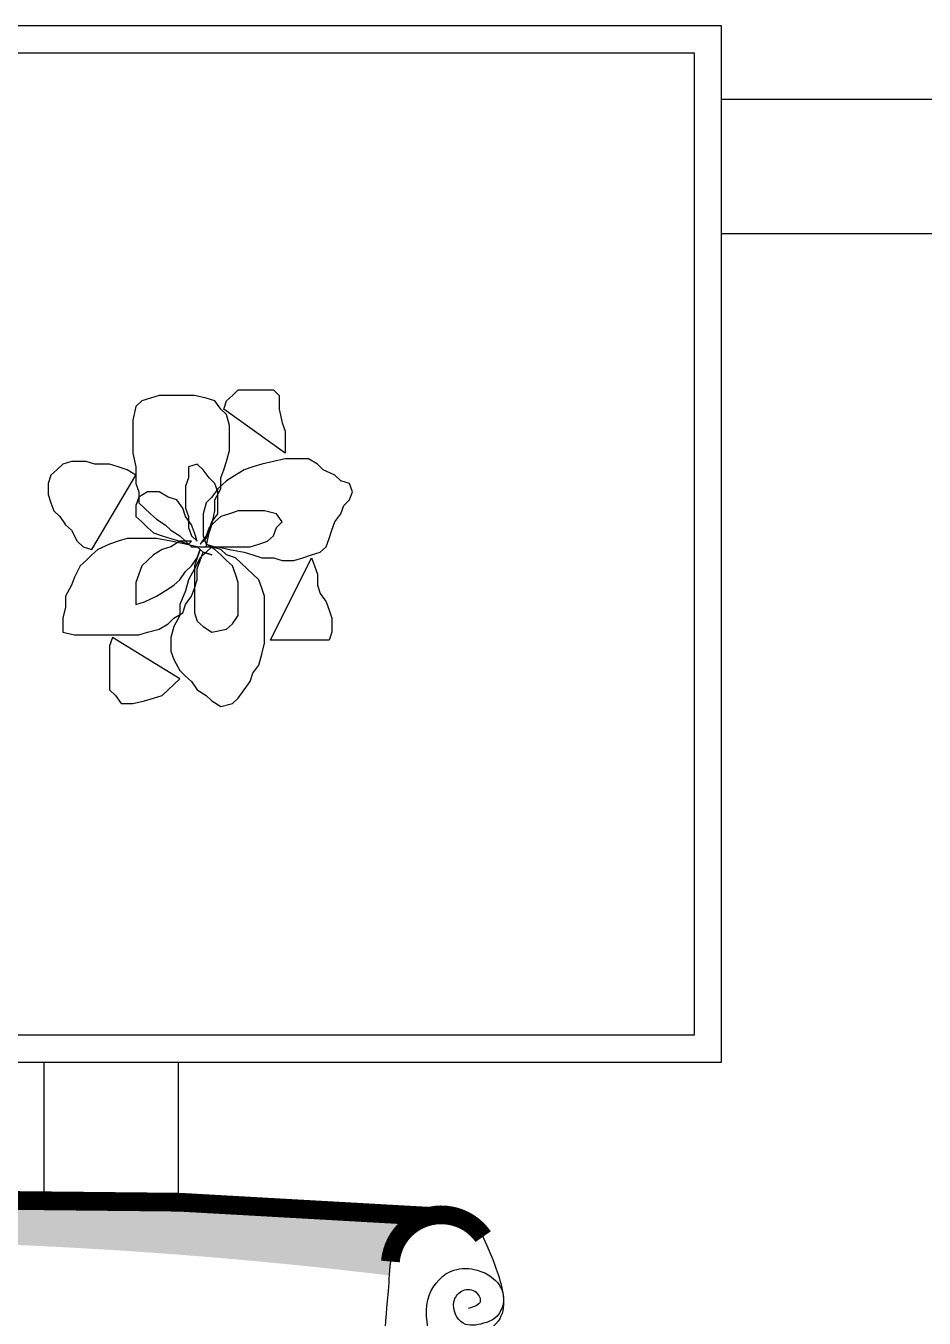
# Model space of a CAD drawing. Extents: x 3694 to 117786, y 20013 to 108631.
# Drawn here: x 25947 to 26616, y 33650 to 34613 of the extents above; entities that cross this region are included whole.
import ezdxf

# ---------------------------------------------------------------- set-up
doc = ezdxf.new("R2010")
doc.units = 0
doc.header["$LTSCALE"] = 1000
doc.header["$MEASUREMENT"] = 0
doc.layers.add('家具', color=253, linetype='Continuous')

msp = doc.modelspace()

# ---------------------------------------------------------------- hatches: boundary and pattern name
at = {"layer": '家具'}
h = msp.add_hatch(dxfattribs=at)
h.set_pattern_fill('DOTS', color=8, scale=335.2800000195158, angle=-90.00000000000001, style=0)
h.set_pattern_definition([(270, (-1566.307488683793, 12540.70837604068), (-20.95500000121973, -10.47750000060987), [0, -20.95500000121974])])
edge = h.paths.add_edge_path()
edge.add_spline(control_points=[(25662.77710200254, 31423.87543258197), (25660.95309575643, 31432.93140462685), (25659.1696895906, 31441.9619110537), (25653.73439757588, 31470.36878890158), (25650.30052082547, 31489.65964838037), (25644.35765381974, 31528.06185315343), (25641.90218663369, 31547.10163172067), (25637.30555918848, 31591.67331163262), (25635.43002543973, 31617.2780218674), (25630.67131235437, 31694.98190741767), (25628.64621158653, 31748.0867877234), (25621.73416759732, 31828.78909521286), (25618.79189288516, 31855.84142792386), (25612.71581268902, 31896.46057434173), (25610.41294806401, 31910.00693003877), (25605.13051096769, 31937.07796538236), (25602.12681479778, 31950.665308083), (25594.76748076604, 31980.14068666504), (25590.33250071712, 31995.86559086312), (25582.62531384851, 32021.99566355365), (25579.4155743021, 32032.5463219654), (25576.23984650815, 32042.98479615238)], knot_values=[0.007594318894714291, 0.007594318894714291, 0.007594318894714291, 0.007594318894714291, 1.009331685129112, 1.009331685129112, 3.166903830014817, 3.166903830014817, 5.324475974900523, 5.324475974900523, 8.146713981276132, 8.146713981276132, 13.78698518195698, 13.78698518195698, 16.6071207822974, 16.6071207822974, 18.01718858246761, 18.01718858246761, 19.42725638263783, 19.42725638263783, 21.11840045899928, 21.11840045899928, 22.2881602581128, 22.2881602581128, 22.2881602581128, 22.2881602581128], degree=3, periodic=0)
edge.add_ellipse((27492.81099966732, 32604.78904171674), major_axis=(-1412.244489360028, 1412.244489360028), ratio=0.9999999999999564, start_angle=48.55714826964862, end_angle=61.33743676422739, ccw=False)
edge.add_ellipse((27492.81099966732, 32356.95829243175), major_axis=(-1412.244489359893, 1412.244489359893), ratio=0.9999999999999907, start_angle=28.66256323573691, end_angle=41.44285173035399, ccw=False)
edge.add_spline(control_points=[(25576.23984650828, 32918.76253799649), (25579.41557430217, 32929.20101218334), (25582.62531384864, 32939.75167059523), (25590.332500717, 32965.88174328512), (25594.76748076572, 32981.60664748256), (25602.12681479708, 33011.08202606293), (25605.13051096685, 33024.66936876254), (25610.41294806279, 33051.74040410345), (25612.71581268768, 33065.28675979921), (25618.79189288362, 33105.90590621348), (25621.73416759592, 33132.95823892205), (25626.82337588547, 33192.37783359792), (25628.66495912948, 33224.64215198028), (25630.38644949607, 33256.51539133819)], knot_values=[0.007594318904541566, 0.007594318904541566, 0.007594318904541566, 0.007594318904541566, 1.177354118008585, 1.177354118008585, 2.868498194319651, 2.868498194319651, 4.278565994361959, 4.278565994361959, 5.688633794404266, 5.688633794404266, 8.508769394488882, 8.508769394488882, 11.91787256770212, 11.91787256770212, 11.91787256770212, 11.91787256770212], degree=3, periodic=0)
edge.add_ellipse((25636.15242307335, 33278.94386661325), major_axis=(16.37502602223176, 16.37502602223175), ratio=0.9999999999995223, start_angle=210.5824584676593, end_angle=224.1964765581357)
edge.add_ellipse((25771.72253162962, 33642.90101517077), major_axis=(-290.1065513936695, 290.1065513936695), ratio=0.999999999999563, start_angle=115.6565121527811, end_angle=125.4570821537611)
edge.add_ellipse((24991.42536303834, 33119.4968580749), major_axis=(-510.6161812649053, 510.6161812649052), ratio=1, start_angle=213.7215508221384, end_angle=234.46981628872499, ccw=False)
edge.add_ellipse((21224.42857804595, 32647.69235753941), major_axis=(-3173.04596129172, 3173.045961291719), ratio=0.9999999999999961, start_angle=218.3579750967324, end_angle=229.2246796181083, ccw=False)
edge.add_ellipse((24683.47247653602, 31745.34465496432), major_axis=(-756.0877006785544, 756.0877006785544), ratio=0.9999999999999949, start_angle=220.5222124239145, end_angle=246.0069725688872, ccw=False)
edge.add_ellipse((25763.12919537108, 31635.84729615225), major_axis=(-20.77520892349262, 20.77520892349262), ratio=0.9999999999999702, start_angle=-17.31395154979024, end_angle=60.65030948159075)
edge.add_ellipse((26021.40921454661, 31879.24944653077), major_axis=(269.5263520561114, 269.5263520561114), ratio=0.9999999999999815, start_angle=176.2513210352904, end_angle=213.9303447370954)
edge.add_ellipse((26296.8735328137, 31659.29129020181), major_axis=(-269.544715762153, 269.5447157621531), ratio=0.9999999999669464, start_angle=68.84746514038365, end_angle=70.56356873852032)
edge.add_ellipse((26012.17298915391, 29992.03899160645), major_axis=(1063.437138939061, 1063.437138939061), ratio=0.9999999999999541, start_angle=47.25507740856651, end_angle=54.69471484846132)
edge.add_ellipse((25808.48575769582, 31263.72007617108), major_axis=(153.1024992138139, 153.1024992138139), ratio=0.9999999999997353, start_angle=58.23515820016421, end_angle=87.29579081924122)
edge = h.paths.add_edge_path()
edge.add_ellipse((25722.49423699615, 31307.4438019019), major_axis=(-59.62128638761885, 59.62128638761884), ratio=0.9999999999998886, start_angle=82.28213695507259, end_angle=111.86652617885159, ccw=False)
edge.add_ellipse((25771.28601076551, 31335.4373649665), major_axis=(99.19644208313629, 99.1964420831363), ratio=0.999999999999776, start_angle=154.3192162768593, end_angle=169.3067677877808, ccw=False)
edge.add_ellipse((25896.08403220755, 32846.24887423954), major_axis=(1116.038544759269, 1116.038544759269), ratio=0.9999999999999997, start_angle=215.621951062749, end_angle=236.6758831388183)
edge.add_spline(control_points=[(26215.4960685265, 31300.59043272308), (26215.69353372991, 31298.40388306884), (26216.54785874645, 31288.81708774271), (26217.13560398877, 31278.80464755643), (26217.99073625466, 31269.40602601433)], knot_values=[0, 0, 0, 0, 0.2418033642713523, 1.052830296575082, 1.052830296575082, 1.052830296575082, 1.052830296575082], degree=3, periodic=0)
edge.add_ellipse((26255.9029751297, 31272.70632231798), major_axis=(-26.90938323526978, 26.90938323526978), ratio=0.9999999999999699, start_angle=49.72715643992731, end_angle=121.2232294175192)
edge.add_ellipse((25925.72039129568, 35279.24881905553), major_axis=(2868.190797183584, 2868.190797183584), ratio=0.9999999999999956, start_angle=221.6595468781955, end_angle=229.5406882996505, ccw=False)
edge = h.paths.add_edge_path()
edge.add_ellipse((25722.49423699647, 33654.30353224685), major_axis=(59.62128638763782, 59.62128638763782), ratio=0.9999999999995816, start_angle=68.13347382114262, end_angle=97.71786304491962, ccw=False)
edge.add_ellipse((25925.72039129498, 29682.49851509321), major_axis=(-2868.190797183758, 2868.190797183758), ratio=0.9999999999999937, start_angle=310.4558959133856, end_angle=318.3404531217899, ccw=False)
edge.add_ellipse((26256.07924380545, 33689.00603430303), major_axis=(-26.9093832352677, 26.9093832352677), ratio=0.9999999999999151, start_angle=-31.32364573440433, end_angle=40.01653027989253)
edge.add_spline(control_points=[(26218.16748684612, 33692.31186195488), (26217.83061465443, 33688.6153305003), (26217.55602520404, 33685.17956247609), (26217.30959951366, 33681.91736589248)], knot_values=[0, 0, 0, 0, 0.3189857557440551, 0.3189857557440551, 0.3189857557440551, 0.3189857557440551], degree=3, periodic=0)
edge.add_ellipse((25787.82157826142, 30136.05077187163), major_axis=(-2525.631590611933, 2525.631590611933), ratio=0.9999999999999984, start_angle=-51.90622692966924, end_angle=-42.87540757850996)
edge = h.paths.add_edge_path()
edge.add_ellipse((25936.38135285256, 33218.45148157765), major_axis=(221.1621733483994, 221.1621733483994), ratio=0.999999999999994, start_angle=249.06802315666602, end_angle=320.1439999964919, ccw=False)
edge.add_ellipse((25845.65841339556, 32959.00940892464), major_axis=(-155.4479335070489, 155.4479335070488), ratio=0.9999999999999876, start_angle=155.1189317615295, end_angle=218.1718407517732, ccw=False)
edge.add_ellipse((26469.10989734562, 32583.9091916728), major_axis=(405.3237387993473, 405.3237387993473), ratio=0.9999999999999996, start_angle=117.8864253213266, end_angle=164.4737673660383)
edge.add_ellipse((25759.09725903283, 32002.76656002683), major_axis=(258.8230775298158, 258.8230775298158), ratio=0.9999999999999999, start_angle=319.4937413140133, end_angle=369.8017349942223, ccw=False)
edge.add_ellipse((26033.54311719796, 31769.30228825907), major_axis=(196.0891473908116, 196.0891473908116), ratio=0.9999999999999893, start_angle=323.30762702541097, end_angle=385.9615153224121, ccw=False)
edge.add_ellipse((25947.61222907048, 31313.07109875852), major_axis=(433.6778078787692, 433.6778078787692), ratio=0.9999999999999839, start_angle=340.12182199987717, end_angle=369.01887695371187, ccw=False)
edge.add_ellipse((10815.44197944416, 32429.6890693195), major_axis=(-11109.22604673065, 11109.22604673065), ratio=0.9999999999992488, start_angle=221.2856090225397, end_angle=221.875832731894, ccw=False)
edge.add_spline(control_points=[(26493.25763545351, 31411.89588194728), (26486.23031181309, 31411.45421743697), (26479.08486803066, 31411.35402466872), (26471.57873930738, 31411.6344905672)], knot_values=[2.293510373809953, 2.293510373809953, 2.293510373809953, 2.293510373809953, 2.979732802934619, 2.979732802934619, 2.979732802934619, 2.979732802934619], degree=3, periodic=0)
edge.add_spline(control_points=[(26471.57873930738, 31411.6344905672), (26467.35956660268, 31411.7921396172), (26456.00458967937, 31412.52042746707), (26440.02932372244, 31414.57876202552), (26443.68979619161, 31428.32548131754), (26439.95056930614, 31432.10125396525), (26437.17395181846, 31433.6785273713)], knot_values=[2.979732802934619, 2.979732802934619, 2.979732802934619, 2.979732802934619, 3.36545639614831, 3.990521829336836, 4.278466320926378, 4.605763273049225, 4.605763273049225, 4.605763273049225, 4.605763273049225], degree=3, periodic=0)
edge.add_spline(control_points=[(26437.17395181846, 31433.6785273713), (26434.38757162866, 31435.26134653577), (26430.80822585833, 31436.40975986706), (26427.22888008782, 31437.55817319835)], knot_values=[4.605763273049225, 4.605763273049225, 4.605763273049225, 4.605763273049225, 4.934211014792284, 4.934211014792284, 4.934211014792284, 4.934211014792284], degree=3, periodic=0)
edge.add_ellipse((26012.17298915391, 29992.03899160645), major_axis=(-1063.437138939147, 1063.437138939147), ratio=0.9999999999998831, start_angle=-61.02050574382189, end_angle=-52.79563289691819)
edge.add_ellipse((26083.49368346619, 31751.84784563244), major_axis=(-212.5834902189323, 212.5834902189323), ratio=0.999999999999868, start_angle=161.1869257535517, end_angle=194.3664498800111)
edge.add_ellipse((26083.39692723795, 31433.22800465539), major_axis=(217.1797520411036, 217.1797520411035), ratio=0.9999999999999098, start_angle=347.5897344300163, end_angle=388.9747829871068)
edge.add_ellipse((25731.36160712208, 31559.84214079821), major_axis=(331.0872910150438, 331.0872910150438), ratio=0.9999999999999292, start_angle=336.1037334905056, end_angle=362.1536149690042)
edge.add_ellipse((26298.48089016024, 31544.48711914417), major_axis=(-308.6143108805771, 308.6143108805771), ratio=0.9999999999997535, start_angle=-10.26044805010791, end_angle=-2.053383844999379)
edge.add_spline(control_points=[(26001.12259533155, 31863.961109098), (25992.17059111303, 31856.91185950657), (25969.72814815169, 31839.23957316519), (25979.50458624097, 31902.4829277377), (25956.49122468027, 31937.53736255734), (25929.26529447613, 31997.13768780019), (25961.86208705784, 32062.76843889517), (25942.61986791558, 32144.5339933789), (25926.68386840405, 32231.36463969449), (25867.00117577871, 32267.50135788609), (25858.37797240726, 32323.04504543414), (25825.52026909957, 32311.22489845451), (25824.03424492614, 32328.39048230827), (25823.35369952539, 32337.326556507)], knot_values=[28.72622828787619, 28.72622828787619, 28.72622828787619, 28.72622828787619, 29.65137003608691, 31.04553471454428, 32.97090723718488, 34.80045963000916, 37.53798117998499, 40.13244696109814, 43.73799823656201, 46.29924793153518, 47.53881564063179, 48.20545028199999, 48.98405692497199, 48.98405692497199, 48.98405692497199, 48.98405692550385], degree=3, periodic=0)
edge.add_ellipse((32110.24233348584, 32499.066313694), major_axis=(-4446.972478264749, 4446.972478264749), ratio=0.9999999999999899, start_angle=42.84626635100523, end_angle=46.47369586912998, ccw=False)
edge.add_spline(control_points=[(25825.71614133198, 32735.41136868619), (25827.11826488086, 32749.29723746959), (25830.29511750893, 32773.80496731719), (25873.8630771077, 32804.81892018655), (25894.59134206756, 32873.39839942661), (25930.04099327652, 32937.04308855672), (25918.77942107728, 33008.53015244381), (25955.53834289042, 33031.18359290768), (25987.89780969024, 33118.03757785909), (25988.46860976587, 33096.79888425188)], knot_values=[0, 0, 0, 1.163513729807164e-12, 1.426783815582302, 2.507845637052222, 5.446644405802077, 8.794161911986935, 10.36550993041577, 12.19506232323765, 14.47634677036475, 14.47634677036475, 14.47634677036475, 14.47634677036475], degree=3, periodic=0)
edge.add_ellipse((25595.36901081954, 33351.18106494017), major_axis=(-331.0872910150406, 331.0872910150406), ratio=0.9999999999999758, start_angle=192.0923307984052, end_angle=216.8100269555155)
edge.add_ellipse((25910.20423432671, 33553.2671558009), major_axis=(217.1797520411186, 217.1797520411186), ratio=0.9999999999999264, start_angle=253.9389774589205, end_angle=295.3240260160024)
edge.add_ellipse((25981.50504781702, 33242.72761496666), major_axis=(-212.5834902201317, 212.5834902201318), ratio=0.9999999999943419, start_angle=268.5473105660206, end_angle=274.8552973096998)
edge.add_ellipse((26015.71002364284, 34854.62229950488), major_axis=(-983.7752406231101, 983.7752406231101), ratio=0.999999999999777, start_angle=141.5881560884054, end_angle=151.9119727552706)
edge.add_spline(control_points=[(26420.43292752079, 33523.52244629936), (26425.94295872716, 33525.32999137907), (26431.45298993366, 33527.13753645853), (26434.04157317086, 33530.52086087358)], knot_values=[4.42752981046754, 4.42752981046754, 4.42752981046754, 4.42752981046754, 4.934211014792284, 4.934211014792284, 4.934211014792284, 4.934211014792284], degree=3, periodic=0)
edge.add_ellipse((25941.61289975524, 33650.24176858333), major_axis=(-358.3427787361365, 358.3427787361364), ratio=0.9999999999999976, start_angle=172.1836328537149, end_angle=211.3351787962449, ccw=False)

# ---------------------------------------------------------------- linework, layer by layer
for p, q in [((26686.51257008741, 34558.03987981293, 1.41431932393393e-09), (26464.84647158437, 34558.03987981357, 1.41431932393393e-09)), ((25960.08299030991, 33840.78203184986, 1.41431932393393e-09), (25960.08299030956, 33738.58728506434, 1.41431932393393e-09))]:
    msp.add_line(p, q, dxfattribs=at)
at = {"layer": '家具', "color": 8}
for p, q in [((26668.77543962126, 34458.03987981296, 1.41431932393393e-09), (26464.84647158407, 34458.03987981357, 1.41431932393393e-09)), ((26039.53261546966, 34335.56543923079, 1.41431932393393e-09), (26032.99892266238, 34333.51230643045, 1.41431932393393e-09)), ((26046.0675274512, 34337.60028403108, 1.41431932393393e-09), (26039.53261546966, 34335.56543923079, 1.41431932393393e-09)), ((26054.79578025591, 34337.60028403108, 1.41431932393393e-09), (26046.0675274512, 34337.60028403108, 1.41431932393393e-09)), ((26063.50452584321, 34337.60028403108, 1.41431932393393e-09), (26054.79578025591, 34337.60028403108, 1.41431932393393e-09)), ((26072.22302506306, 34337.60028403108, 1.41431932393393e-09), (26063.50452584321, 34337.60028403108, 1.41431932393393e-09)), ((26080.95127786777, 34335.56543923079, 1.41431932393393e-09), (26072.22302506306, 34337.60028403108, 1.41431932393393e-09)), ((26087.48497067505, 34333.51230643045, 1.41431932393393e-09), (26080.95127786777, 34335.56543923079, 1.41431932393393e-09)), ((26096.20468906617, 34333.51230643045, 1.41431932393393e-09), (26100.56332904576, 34337.60028403108, 1.41431932393393e-09)), ((26100.56332904576, 34337.60028403108, 1.41431932393393e-09), (26104.92318823834, 34341.71630323087, 1.41431932393393e-09)), ((26104.92318823834, 34341.71630323087, 1.41431932393393e-09), (26113.6502218658, 34341.71630323087, 1.41431932393393e-09)), ((26113.6502218658, 34341.71630323087, 1.41431932393393e-09), (26122.36018667803, 34341.71630323087, 1.41431932393393e-09)), ((26122.36018667803, 34341.71630323087, 1.41431932393393e-09), (26131.07868585317, 34341.71630323087, 1.41431932393393e-09)), ((26131.07868585317, 34341.71630323087, 1.41431932393393e-09), (26135.42879146388, 34337.60028403108, 1.41431932393393e-09)), ((26135.42879146388, 34337.60028403108, 1.41431932393393e-09), (26135.42879146388, 34327.36266163038, 1.41431932393393e-09)), ((26028.63052905919, 34329.40604083036, 1.41431932393393e-09), (26026.45547627322, 34319.15866482996, 1.41431932393393e-09)), ((26032.99892266238, 34333.51230643045, 1.41431932393393e-09), (26028.63052905919, 34329.40604083036, 1.41431932393393e-09)), ((26091.85336427524, 34327.36266163038, 1.41431932393393e-09), (26087.48497067505, 34333.51230643045, 1.41431932393393e-09)), ((26096.20468906617, 34323.25639603035, 1.41431932393393e-09), (26091.85336427524, 34327.36266163038, 1.41431932393393e-09)), ((26094.01988265361, 34327.36266163038, 1.41431932393393e-09), (26096.20468906617, 34333.51230643045, 1.41431932393393e-09)), ((26139.78865066242, 34294.55886642842, 1.41431932393393e-09), (26094.01988265361, 34327.36266163038, 1.41431932393393e-09)), ((26135.42879146388, 34327.36266163038, 1.41431932393393e-09), (26137.62213224234, 34317.10553202956, 1.41431932393393e-09)), ((26026.45547627322, 34319.15866482996, 1.41431932393393e-09), (26026.45547627322, 34310.95588722955, 1.41431932393393e-09)), ((26098.37974185216, 34315.05239922987, 1.41431932393393e-09), (26096.20468906617, 34323.25639603035, 1.41431932393393e-09)), ((26137.62213224234, 34317.10553202956, 1.41431932393393e-09), (26139.78865066242, 34310.95588722955, 1.41431932393393e-09)), ((26026.45547627322, 34310.95588722955, 1.41431932393393e-09), (26026.45547627322, 34302.75310962913, 1.41431932393393e-09)), ((26098.37974185216, 34304.80624242952, 1.41431932393393e-09), (26098.37974185216, 34315.05239922987, 1.41431932393393e-09)), ((26139.78865066242, 34310.95588722955, 1.41431932393393e-09), (26139.78865066242, 34302.75310962913, 1.41431932393393e-09)), ((26026.45547627322, 34302.75310962913, 1.41431932393393e-09), (26026.45547627322, 34294.55886642842, 1.41431932393393e-09)), ((26098.37974185216, 34296.6022456291, 1.41431932393393e-09), (26098.37974185216, 34304.80624242952, 1.41431932393393e-09)), ((26139.78865066242, 34302.75310962913, 1.41431932393393e-09), (26139.78865066242, 34294.55886642842, 1.41431932393393e-09)), ((25980.6867082644, 34288.39946802869, 1.41431932393393e-09), (25974.15179623815, 34286.34633522829, 1.41431932393393e-09)), ((25991.57172585665, 34288.39946802869, 1.41431932393393e-09), (25980.6867082644, 34288.39946802869, 1.41431932393393e-09)), ((25998.12370665641, 34286.34633522829, 1.41431932393393e-09), (25991.57172585665, 34288.39946802869, 1.41431932393393e-09)), ((26026.45547627322, 34294.55886642842, 1.41431932393393e-09), (26028.63052905919, 34284.3017368283, 1.41431932393393e-09)), ((26094.01988265361, 34282.24860402786, 1.41431932393393e-09), (26096.20468906617, 34288.39946802869, 1.41431932393393e-09)), ((26096.20468906617, 34288.39946802869, 1.41431932393393e-09), (26098.37974185216, 34296.6022456291, 1.41431932393393e-09)), ((26131.07868585317, 34288.39946802869, 1.41431932393393e-09), (26122.36018667803, 34286.34633522829, 1.41431932393393e-09)), ((26139.78865066242, 34290.44284722857, 1.41431932393393e-09), (26131.07868585317, 34288.39946802869, 1.41431932393393e-09)), ((26148.51568424816, 34290.44284722857, 1.41431932393393e-09), (26139.78865066242, 34290.44284722857, 1.41431932393393e-09)), ((26157.234183468, 34290.44284722857, 1.41431932393393e-09), (26148.51568424816, 34290.44284722857, 1.41431932393393e-09)), ((26163.76909544657, 34286.34633522829, 1.41431932393393e-09), (26157.234183468, 34290.44284722857, 1.41431932393393e-09)), ((25965.43329706003, 34278.15209202823, 1.41431932393393e-09), (25963.24970986941, 34272.0012280275, 1.41431932393393e-09)), ((25969.79315625858, 34282.24860402786, 1.41431932393393e-09), (25965.43329706003, 34278.15209202823, 1.41431932393393e-09)), ((25974.15179623815, 34286.34633522829, 1.41431932393393e-09), (25969.79315625858, 34282.24860402786, 1.41431932393393e-09)), ((25995.94865387341, 34222.79187762541, 1.41431932393393e-09), (26028.63052905919, 34278.15209202823, 1.41431932393393e-09)), ((26009.01725866224, 34286.34633522829, 1.41431932393393e-09), (25998.12370665641, 34286.34633522829, 1.41431932393393e-09)), ((26015.5521706408, 34284.3017368283, 1.41431932393393e-09), (26009.01725866224, 34286.34633522829, 1.41431932393393e-09)), ((26022.09561703294, 34282.24860402786, 1.41431932393393e-09), (26015.5521706408, 34284.3017368283, 1.41431932393393e-09)), ((26028.63052905919, 34278.15209202823, 1.41431932393393e-09), (26022.09561703294, 34282.24860402786, 1.41431932393393e-09)), ((26028.63052905919, 34284.3017368283, 1.41431932393393e-09), (26028.63052905919, 34272.0012280275, 1.41431932393393e-09)), ((26074.40783147562, 34286.34633522829, 1.41431932393393e-09), (26067.87291944937, 34284.3017368283, 1.41431932393393e-09)), ((26067.87291944937, 34284.3017368283, 1.41431932393393e-09), (26067.87291944937, 34276.09895922789, 1.41431932393393e-09)), ((26078.7664714552, 34282.24860402786, 1.41431932393393e-09), (26074.40783147562, 34286.34633522829, 1.41431932393393e-09)), ((26083.12633064778, 34276.09895922789, 1.41431932393393e-09), (26078.7664714552, 34282.24860402786, 1.41431932393393e-09)), ((26091.85336427524, 34276.09895922789, 1.41431932393393e-09), (26094.01988265361, 34282.24860402786, 1.41431932393393e-09)), ((26102.73838187345, 34278.15209202823, 1.41431932393393e-09), (26096.20468906617, 34274.04582642749, 1.41431932393393e-09)), ((26109.273293855, 34282.24860402786, 1.41431932393393e-09), (26102.73838187345, 34278.15209202823, 1.41431932393393e-09)), ((26115.81674024416, 34284.3017368283, 1.41431932393393e-09), (26109.273293855, 34282.24860402786, 1.41431932393393e-09)), ((26122.36018667803, 34286.34633522829, 1.41431932393393e-09), (26115.81674024416, 34284.3017368283, 1.41431932393393e-09)), ((26168.13748905274, 34282.24860402786, 1.41431932393393e-09), (26163.76909544657, 34286.34633522829, 1.41431932393393e-09)), ((26176.84745386496, 34278.15209202823, 1.41431932393393e-09), (26168.13748905274, 34282.24860402786, 1.41431932393393e-09)), ((26181.20609383858, 34274.04582642749, 1.41431932393393e-09), (26176.84745386496, 34278.15209202823, 1.41431932393393e-09)), ((25963.24970986941, 34272.0012280275, 1.41431932393393e-09), (25963.24970986941, 34263.78991602738, 1.41431932393393e-09)), ((26028.63052905919, 34272.0012280275, 1.41431932393393e-09), (26030.81411625279, 34265.85158322748, 1.41431932393393e-09)), ((26067.87291944937, 34276.09895922789, 1.41431932393393e-09), (26065.68933225577, 34269.94931442787, 1.41431932393393e-09)), ((26065.68933225577, 34269.94931442787, 1.41431932393393e-09), (26065.68933225577, 34261.736783227, 1.41431932393393e-09)), ((26087.48497067505, 34272.0012280275, 1.41431932393393e-09), (26083.12633064778, 34276.09895922789, 1.41431932393393e-09)), ((26089.66977703993, 34265.85158322748, 1.41431932393393e-09), (26087.48497067505, 34272.0012280275, 1.41431932393393e-09)), ((26096.20468906617, 34274.04582642749, 1.41431932393393e-09), (26089.66977703993, 34267.89618162747, 1.41431932393393e-09)), ((26091.85336427524, 34267.89618162747, 1.41431932393393e-09), (26091.85336427524, 34276.09895922789, 1.41431932393393e-09)), ((26187.74954027543, 34272.0012280275, 1.41431932393393e-09), (26181.20609383858, 34274.04582642749, 1.41431932393393e-09)), ((26189.9258122774, 34265.85158322748, 1.41431932393393e-09), (26187.74954027543, 34272.0012280275, 1.41431932393393e-09)), ((25963.24970986941, 34263.78991602738, 1.41431932393393e-09), (25965.43329706003, 34257.64880562706, 1.41431932393393e-09)), ((26030.81411625279, 34261.736783227, 1.41431932393393e-09), (26028.63052905919, 34255.58591922691, 1.41431932393393e-09)), ((26037.35756263897, 34265.85158322748, 1.41431932393393e-09), (26030.81411625279, 34261.736783227, 1.41431932393393e-09)), ((26030.81411625279, 34265.85158322748, 1.41431932393393e-09), (26030.81411625279, 34257.64880562706, 1.41431932393393e-09)), ((26046.0675274512, 34265.85158322748, 1.41431932393393e-09), (26037.35756263897, 34265.85158322748, 1.41431932393393e-09)), ((26052.61097384037, 34261.736783227, 1.41431932393393e-09), (26046.0675274512, 34265.85158322748, 1.41431932393393e-09)), ((26059.15442027721, 34259.70193842676, 1.41431932393393e-09), (26052.61097384037, 34261.736783227, 1.41431932393393e-09)), ((26063.50452584321, 34253.54254002697, 1.41431932393393e-09), (26059.15442027721, 34259.70193842676, 1.41431932393393e-09)), ((26065.68933225577, 34261.736783227, 1.41431932393393e-09), (26065.68933225577, 34253.54254002697, 1.41431932393393e-09)), ((26085.30138343376, 34261.736783227, 1.41431932393393e-09), (26080.95127786777, 34257.64880562706, 1.41431932393393e-09)), ((26089.66977703993, 34267.89618162747, 1.41431932393393e-09), (26085.30138343376, 34261.736783227, 1.41431932393393e-09)), ((26087.48497067505, 34259.70193842676, 1.41431932393393e-09), (26091.85336427524, 34267.89618162747, 1.41431932393393e-09)), ((26087.48497067505, 34251.48940722663, 1.41431932393393e-09), (26087.48497067505, 34259.70193842676, 1.41431932393393e-09)), ((26089.66977703993, 34257.64880562706, 1.41431932393393e-09), (26089.66977703993, 34265.85158322748, 1.41431932393393e-09)), ((26183.38114666926, 34255.58591922691, 1.41431932393393e-09), (26187.74954027543, 34259.70193842676, 1.41431932393393e-09)), ((26187.74954027543, 34259.70193842676, 1.41431932393393e-09), (26189.9258122774, 34265.85158322748, 1.41431932393393e-09)), ((25965.43329706003, 34257.64880562706, 1.41431932393393e-09), (25967.59981543839, 34251.48940722663, 1.41431932393393e-09)), ((25967.59981543839, 34251.48940722663, 1.41431932393393e-09), (25971.96820904456, 34247.40142962671, 1.41431932393393e-09)), ((26028.63052905919, 34255.58591922691, 1.41431932393393e-09), (26028.63052905919, 34247.40142962671, 1.41431932393393e-09)), ((26030.81411625279, 34257.64880562706, 1.41431932393393e-09), (26035.17397544537, 34253.54254002697, 1.41431932393393e-09)), ((26035.17397544537, 34253.54254002697, 1.41431932393393e-09), (26039.53261546966, 34249.43627442619, 1.41431932393393e-09)), ((26039.53261546966, 34249.43627442619, 1.41431932393393e-09), (26043.90100907284, 34245.34829682631, 1.41431932393393e-09)), ((26065.68933225577, 34247.40142962671, 1.41431932393393e-09), (26063.50452584321, 34253.54254002697, 1.41431932393393e-09)), ((26065.68933225577, 34253.54254002697, 1.41431932393393e-09), (26067.87291944937, 34247.40142962671, 1.41431932393393e-09)), ((26080.95127786777, 34257.64880562706, 1.41431932393393e-09), (26078.7664714552, 34249.43627442619, 1.41431932393393e-09)), ((26078.7664714552, 34249.43627442619, 1.41431932393393e-09), (26078.7664714552, 34241.24203122618, 1.41431932393393e-09)), ((26085.30138343376, 34241.24203122618, 1.41431932393393e-09), (26087.48497067505, 34251.48940722663, 1.41431932393393e-09)), ((26085.30138343376, 34243.28541042616, 1.41431932393393e-09), (26089.66977703993, 34249.43627442619, 1.41431932393393e-09)), ((26089.66977703993, 34249.43627442619, 1.41431932393393e-09), (26089.66977703993, 34257.64880562706, 1.41431932393393e-09)), ((26098.37974185216, 34249.43627442619, 1.41431932393393e-09), (26091.85336427524, 34247.40142962671, 1.41431932393393e-09)), ((26104.92318823834, 34251.48940722663, 1.41431932393393e-09), (26098.37974185216, 34249.43627442619, 1.41431932393393e-09)), ((26113.6502218658, 34251.48940722663, 1.41431932393393e-09), (26104.92318823834, 34251.48940722663, 1.41431932393393e-09)), ((26124.54499304887, 34251.48940722663, 1.41431932393393e-09), (26113.6502218658, 34251.48940722663, 1.41431932393393e-09)), ((26133.25373863617, 34249.43627442619, 1.41431932393393e-09), (26124.54499304887, 34251.48940722663, 1.41431932393393e-09)), ((26137.62213224234, 34243.28541042616, 1.41431932393393e-09), (26133.25373863617, 34249.43627442619, 1.41431932393393e-09)), ((26176.84745386496, 34243.28541042616, 1.41431932393393e-09), (26181.20609383858, 34249.43627442619, 1.41431932393393e-09)), ((26181.20609383858, 34249.43627442619, 1.41431932393393e-09), (26183.38114666926, 34255.58591922691, 1.41431932393393e-09)), ((25971.96820904456, 34247.40142962671, 1.41431932393393e-09), (25976.32684906586, 34241.24203122618, 1.41431932393393e-09)), ((25976.32684906586, 34241.24203122618, 1.41431932393393e-09), (25980.6867082644, 34237.13576562614, 1.41431932393393e-09)), ((26028.63052905919, 34247.40142962671, 1.41431932393393e-09), (26032.99892266238, 34243.28541042616, 1.41431932393393e-09)), ((26032.99892266238, 34243.28541042616, 1.41431932393393e-09), (26037.35756263897, 34239.18889842578, 1.41431932393393e-09)), ((26043.90100907284, 34245.34829682631, 1.41431932393393e-09), (26050.43592105737, 34241.24203122618, 1.41431932393393e-09)), ((26050.43592105737, 34241.24203122618, 1.41431932393393e-09), (26054.79578025591, 34237.13576562614, 1.41431932393393e-09)), ((26070.04797223536, 34241.24203122618, 1.41431932393393e-09), (26065.68933225577, 34247.40142962671, 1.41431932393393e-09)), ((26067.87291944937, 34247.40142962671, 1.41431932393393e-09), (26067.87291944937, 34239.18889842578, 1.41431932393393e-09)), ((26072.22302506306, 34235.09238642546, 1.41431932393393e-09), (26070.04797223536, 34241.24203122618, 1.41431932393393e-09)), ((26078.7664714552, 34241.24203122618, 1.41431932393393e-09), (26078.7664714552, 34233.03925362577, 1.41431932393393e-09)), ((26087.48497067505, 34243.28541042616, 1.41431932393393e-09), (26083.12633064778, 34239.18889842578, 1.41431932393393e-09)), ((26083.12633064778, 34237.13576562614, 1.41431932393393e-09), (26085.30138343376, 34243.28541042616, 1.41431932393393e-09)), ((26083.12633064778, 34235.09238642546, 1.41431932393393e-09), (26085.30138343376, 34241.24203122618, 1.41431932393393e-09)), ((26091.85336427524, 34247.40142962671, 1.41431932393393e-09), (26087.48497067505, 34243.28541042616, 1.41431932393393e-09)), ((26133.25373863617, 34239.18889842578, 1.41431932393393e-09), (26137.62213224234, 34243.28541042616, 1.41431932393393e-09)), ((26174.67240107898, 34237.13576562614, 1.41431932393393e-09), (26176.84745386496, 34243.28541042616, 1.41431932393393e-09)), ((25980.6867082644, 34237.13576562614, 1.41431932393393e-09), (25985.0368138304, 34228.93298802573, 1.41431932393393e-09)), ((26022.09561703294, 34230.99465522582, 1.41431932393393e-09), (26015.5521706408, 34228.93298802573, 1.41431932393393e-09)), ((26030.81411625279, 34230.99465522582, 1.41431932393393e-09), (26022.09561703294, 34230.99465522582, 1.41431932393393e-09)), ((26043.90100907284, 34230.99465522582, 1.41431932393393e-09), (26030.81411625279, 34230.99465522582, 1.41431932393393e-09)), ((26037.35756263897, 34239.18889842578, 1.41431932393393e-09), (26041.71742183752, 34235.09238642546, 1.41431932393393e-09)), ((26041.71742183752, 34235.09238642546, 1.41431932393393e-09), (26048.25233386377, 34233.03925362577, 1.41431932393393e-09)), ((26054.79578025591, 34228.93298802573, 1.41431932393393e-09), (26043.90100907284, 34230.99465522582, 1.41431932393393e-09)), ((26048.25233386377, 34233.03925362577, 1.41431932393393e-09), (26054.79578025591, 34230.99465522582, 1.41431932393393e-09)), ((26054.79578025591, 34237.13576562614, 1.41431932393393e-09), (26061.32093864962, 34233.03925362577, 1.41431932393393e-09)), ((26054.79578025591, 34230.99465522582, 1.41431932393393e-09), (26061.32093864962, 34228.93298802573, 1.41431932393393e-09)), ((26061.32093864962, 34233.03925362577, 1.41431932393393e-09), (26065.68933225577, 34228.93298802573, 1.41431932393393e-09)), ((26067.87291944937, 34239.18889842578, 1.41431932393393e-09), (26070.04797223536, 34233.03925362577, 1.41431932393393e-09)), ((26070.04797223536, 34233.03925362577, 1.41431932393393e-09), (26074.40783147562, 34228.93298802573, 1.41431932393393e-09)), ((26074.40783147562, 34228.93298802573, 1.41431932393393e-09), (26072.22302506306, 34235.09238642546, 1.41431932393393e-09)), ((26080.95127786777, 34233.03925362577, 1.41431932393393e-09), (26076.59141866922, 34226.87985522533, 1.41431932393393e-09)), ((26076.59141866922, 34226.87985522533, 1.41431932393393e-09), (26080.95127786777, 34230.99465522582, 1.41431932393393e-09)), ((26078.7664714552, 34233.03925362577, 1.41431932393393e-09), (26080.95127786777, 34226.87985522533, 1.41431932393393e-09)), ((26083.12633064778, 34239.18889842578, 1.41431932393393e-09), (26080.95127786777, 34233.03925362577, 1.41431932393393e-09)), ((26080.95127786777, 34230.99465522582, 1.41431932393393e-09), (26083.12633064778, 34237.13576562614, 1.41431932393393e-09)), ((26080.95127786777, 34224.83525682534, 1.41431932393393e-09), (26083.12633064778, 34235.09238642546, 1.41431932393393e-09)), ((26126.72004587657, 34228.93298802573, 1.41431932393393e-09), (26131.07868585317, 34233.03925362577, 1.41431932393393e-09)), ((26131.07868585317, 34233.03925362577, 1.41431932393393e-09), (26133.25373863617, 34239.18889842578, 1.41431932393393e-09)), ((26170.30400747282, 34224.83525682534, 1.41431932393393e-09), (26172.48759466642, 34230.99465522582, 1.41431932393393e-09)), ((26172.48759466642, 34230.99465522582, 1.41431932393393e-09), (26174.67240107898, 34237.13576562614, 1.41431932393393e-09)), ((25985.0368138304, 34228.93298802573, 1.41431932393393e-09), (25989.40520743657, 34224.83525682534, 1.41431932393393e-09)), ((25989.40520743657, 34224.83525682534, 1.41431932393393e-09), (25995.94865387341, 34222.79187762541, 1.41431932393393e-09)), ((26000.29875944239, 34222.79187762541, 1.41431932393393e-09), (25995.94865387341, 34218.69414642502, 1.41431932393393e-09)), ((26009.01725866224, 34226.87985522533, 1.41431932393393e-09), (26000.29875944239, 34222.79187762541, 1.41431932393393e-09)), ((26015.5521706408, 34228.93298802573, 1.41431932393393e-09), (26009.01725866224, 34226.87985522533, 1.41431932393393e-09)), ((26048.25233386377, 34222.79187762541, 1.41431932393393e-09), (26041.71742183752, 34218.69414642502, 1.41431932393393e-09)), ((26054.79578025591, 34224.83525682534, 1.41431932393393e-09), (26048.25233386377, 34222.79187762541, 1.41431932393393e-09)), ((26061.32093864962, 34228.93298802573, 1.41431932393393e-09), (26054.79578025591, 34224.83525682534, 1.41431932393393e-09)), ((26065.68933225577, 34226.87985522533, 1.41431932393393e-09), (26054.79578025591, 34228.93298802573, 1.41431932393393e-09)), ((26070.04797223536, 34228.93298802573, 1.41431932393393e-09), (26061.32093864962, 34228.93298802573, 1.41431932393393e-09)), ((26061.32093864962, 34228.93298802573, 1.41431932393393e-09), (26067.87291944937, 34226.87985522533, 1.41431932393393e-09)), ((26065.68933225577, 34228.93298802573, 1.41431932393393e-09), (26070.04797223536, 34224.83525682534, 1.41431932393393e-09)), ((26074.40783147562, 34224.83525682534, 1.41431932393393e-09), (26065.68933225577, 34226.87985522533, 1.41431932393393e-09)), ((26067.87291944937, 34226.87985522533, 1.41431932393393e-09), (26070.04797223536, 34228.93298802573, 1.41431932393393e-09)), ((26070.04797223536, 34224.83525682534, 1.41431932393393e-09), (26080.95127786777, 34224.83525682534, 1.41431932393393e-09)), ((26078.7664714552, 34220.73874482502, 1.41431932393393e-09), (26074.40783147562, 34224.83525682534, 1.41431932393393e-09)), ((26074.40783147562, 34216.63247922492, 1.41431932393393e-09), (26076.59141866922, 34222.79187762541, 1.41431932393393e-09)), ((26076.59141866922, 34222.79187762541, 1.41431932393393e-09), (26074.40783147562, 34216.63247922492, 1.41431932393393e-09)), ((26080.95127786777, 34220.73874482502, 1.41431932393393e-09), (26076.59141866922, 34216.63247922492, 1.41431932393393e-09)), ((26076.59141866922, 34214.57934642454, 1.41431932393393e-09), (26078.7664714552, 34220.73874482502, 1.41431932393393e-09)), ((26085.30138343376, 34218.69414642502, 1.41431932393393e-09), (26078.7664714552, 34220.73874482502, 1.41431932393393e-09)), ((26078.7664714552, 34220.73874482502, 1.41431932393393e-09), (26085.30138343376, 34218.69414642502, 1.41431932393393e-09)), ((26087.48497067505, 34222.79187762541, 1.41431932393393e-09), (26080.95127786777, 34226.87985522533, 1.41431932393393e-09)), ((26080.95127786777, 34226.87985522533, 1.41431932393393e-09), (26087.48497067505, 34224.83525682534, 1.41431932393393e-09)), ((26080.95127786777, 34226.87985522533, 1.41431932393393e-09), (26080.95127786777, 34224.83525682534, 1.41431932393393e-09)), ((26085.30138343376, 34224.83525682534, 1.41431932393393e-09), (26080.95127786777, 34220.73874482502, 1.41431932393393e-09)), ((26080.95127786777, 34224.83525682534, 1.41431932393393e-09), (26089.66977703993, 34224.83525682534, 1.41431932393393e-09)), ((26091.85336427524, 34222.79187762541, 1.41431932393393e-09), (26085.30138343376, 34224.83525682534, 1.41431932393393e-09)), ((26087.48497067505, 34224.83525682534, 1.41431932393393e-09), (26096.20468906617, 34224.83525682534, 1.41431932393393e-09)), ((26091.85336427524, 34218.69414642502, 1.41431932393393e-09), (26087.48497067505, 34222.79187762541, 1.41431932393393e-09)), ((26089.66977703993, 34224.83525682534, 1.41431932393393e-09), (26098.37974185216, 34222.79187762541, 1.41431932393393e-09)), ((26096.20468906617, 34218.69414642502, 1.41431932393393e-09), (26091.85336427524, 34222.79187762541, 1.41431932393393e-09)), ((26096.20468906617, 34224.83525682534, 1.41431932393393e-09), (26104.92318823834, 34224.83525682534, 1.41431932393393e-09)), ((26098.37974185216, 34222.79187762541, 1.41431932393393e-09), (26109.273293855, 34220.73874482502, 1.41431932393393e-09)), ((26104.92318823834, 34224.83525682534, 1.41431932393393e-09), (26113.6502218658, 34224.83525682534, 1.41431932393393e-09)), ((26109.273293855, 34220.73874482502, 1.41431932393393e-09), (26115.81674024416, 34218.69414642502, 1.41431932393393e-09)), ((26113.6502218658, 34224.83525682534, 1.41431932393393e-09), (26120.18513385033, 34226.87985522533, 1.41431932393393e-09)), ((26120.18513385033, 34226.87985522533, 1.41431932393393e-09), (26126.72004587657, 34228.93298802573, 1.41431932393393e-09)), ((26159.41045546997, 34218.69414642502, 1.41431932393393e-09), (26165.95390185914, 34220.73874482502, 1.41431932393393e-09)), ((26165.95390185914, 34220.73874482502, 1.41431932393393e-09), (26170.30400747282, 34224.83525682534, 1.41431932393393e-09)), ((25987.22162024595, 34210.49136882461, 1.41431932393393e-09), (25982.87151462929, 34202.27030322404, 1.41431932393393e-09)), ((25991.57172585665, 34214.57934642454, 1.41431932393393e-09), (25987.22162024595, 34210.49136882461, 1.41431932393393e-09)), ((25995.94865387341, 34218.69414642502, 1.41431932393393e-09), (25991.57172585665, 34214.57934642454, 1.41431932393393e-09)), ((26032.99892266238, 34210.49136882461, 1.41431932393393e-09), (26030.81411625279, 34204.33197042413, 1.41431932393393e-09)), ((26037.35756263897, 34214.57934642454, 1.41431932393393e-09), (26032.99892266238, 34210.49136882461, 1.41431932393393e-09)), ((26041.71742183752, 34218.69414642502, 1.41431932393393e-09), (26037.35756263897, 34214.57934642454, 1.41431932393393e-09)), ((26065.68933225577, 34206.38510322451, 1.41431932393393e-09), (26070.04797223536, 34210.49136882461, 1.41431932393393e-09)), ((26070.04797223536, 34210.49136882461, 1.41431932393393e-09), (26074.40783147562, 34216.63247922492, 1.41431932393393e-09)), ((26074.40783147562, 34216.63247922492, 1.41431932393393e-09), (26072.22302506306, 34210.49136882461, 1.41431932393393e-09)), ((26076.59141866922, 34216.63247922492, 1.41431932393393e-09), (26072.22302506306, 34208.42848242445, 1.41431932393393e-09)), ((26072.22302506306, 34210.49136882461, 1.41431932393393e-09), (26072.22302506306, 34200.22570482409, 1.41431932393393e-09)), ((26074.40783147562, 34208.42848242445, 1.41431932393393e-09), (26076.59141866922, 34214.57934642454, 1.41431932393393e-09)), ((26096.20468906617, 34214.57934642454, 1.41431932393393e-09), (26091.85336427524, 34218.69414642502, 1.41431932393393e-09)), ((26102.73838187345, 34216.63247922492, 1.41431932393393e-09), (26096.20468906617, 34218.69414642502, 1.41431932393393e-09)), ((26100.56332904576, 34210.49136882461, 1.41431932393393e-09), (26096.20468906617, 34214.57934642454, 1.41431932393393e-09)), ((26102.73838187345, 34204.33197042413, 1.41431932393393e-09), (26100.56332904576, 34210.49136882461, 1.41431932393393e-09)), ((26107.10677547962, 34212.53474802454, 1.41431932393393e-09), (26102.73838187345, 34216.63247922492, 1.41431932393393e-09)), ((26111.45688104562, 34208.42848242445, 1.41431932393393e-09), (26107.10677547962, 34212.53474802454, 1.41431932393393e-09)), ((26115.81674024416, 34218.69414642502, 1.41431932393393e-09), (26122.36018667803, 34216.63247922492, 1.41431932393393e-09)), ((26122.36018667803, 34216.63247922492, 1.41431932393393e-09), (26131.07868585317, 34216.63247922492, 1.41431932393393e-09)), ((26128.90363307017, 34155.12140082197, 1.41431932393393e-09), (26159.41045546997, 34216.63247922492, 1.41431932393393e-09)), ((26131.07868585317, 34216.63247922492, 1.41431932393393e-09), (26137.62213224234, 34214.57934642454, 1.41431932393393e-09)), ((26137.62213224234, 34214.57934642454, 1.41431932393393e-09), (26146.33209705456, 34214.57934642454, 1.41431932393393e-09)), ((26146.33209705456, 34214.57934642454, 1.41431932393393e-09), (26152.87554344074, 34216.63247922492, 1.41431932393393e-09)), ((26152.87554344074, 34216.63247922492, 1.41431932393393e-09), (26159.41045546997, 34218.69414642502, 1.41431932393393e-09)), ((26159.41045546997, 34216.63247922492, 1.41431932393393e-09), (26161.60379624545, 34210.49136882461, 1.41431932393393e-09)), ((26161.60379624545, 34210.49136882461, 1.41431932393393e-09), (26163.76909544657, 34204.33197042413, 1.41431932393393e-09)), ((25982.87151462929, 34202.27030322404, 1.41431932393393e-09), (25980.6867082644, 34196.13772722416, 1.41431932393393e-09)), ((26030.81411625279, 34204.33197042413, 1.41431932393393e-09), (26028.63052905919, 34198.19086002381, 1.41431932393393e-09)), ((26061.32093864962, 34200.22570482409, 1.41431932393393e-09), (26065.68933225577, 34206.38510322451, 1.41431932393393e-09)), ((26072.22302506306, 34208.42848242445, 1.41431932393393e-09), (26067.87291944937, 34200.22570482409, 1.41431932393393e-09)), ((26074.40783147562, 34200.22570482409, 1.41431932393393e-09), (26074.40783147562, 34208.42848242445, 1.41431932393393e-09)), ((26104.92318823834, 34198.19086002381, 1.41431932393393e-09), (26102.73838187345, 34204.33197042413, 1.41431932393393e-09)), ((26115.81674024416, 34204.33197042413, 1.41431932393393e-09), (26111.45688104562, 34208.42848242445, 1.41431932393393e-09)), ((26120.18513385033, 34200.22570482409, 1.41431932393393e-09), (26115.81674024416, 34204.33197042413, 1.41431932393393e-09)), ((26163.76909544657, 34204.33197042413, 1.41431932393393e-09), (26163.76909544657, 34196.13772722416, 1.41431932393393e-09)), ((25980.6867082644, 34196.13772722416, 1.41431932393393e-09), (25976.32684906586, 34187.92519602329, 1.41431932393393e-09)), ((26028.63052905919, 34198.19086002381, 1.41431932393393e-09), (26028.63052905919, 34189.97832882364, 1.41431932393393e-09)), ((26043.90100907284, 34187.92519602329, 1.41431932393393e-09), (26050.43592105737, 34192.03146162337, 1.41431932393393e-09)), ((26050.43592105737, 34192.03146162337, 1.41431932393393e-09), (26056.96961386166, 34196.13772722416, 1.41431932393393e-09)), ((26056.96961386166, 34196.13772722416, 1.41431932393393e-09), (26061.32093864962, 34200.22570482409, 1.41431932393393e-09)), ((26065.68933225577, 34192.03146162337, 1.41431932393393e-09), (26061.32093864962, 34181.77555122323, 1.41431932393393e-09)), ((26067.87291944937, 34200.22570482409, 1.41431932393393e-09), (26065.68933225577, 34192.03146162337, 1.41431932393393e-09)), ((26070.04797223536, 34187.92519602329, 1.41431932393393e-09), (26072.22302506306, 34194.08459442372, 1.41431932393393e-09)), ((26072.22302506306, 34200.22570482409, 1.41431932393393e-09), (26072.22302506306, 34192.03146162337, 1.41431932393393e-09)), ((26072.22302506306, 34194.08459442372, 1.41431932393393e-09), (26074.40783147562, 34200.22570482409, 1.41431932393393e-09)), ((26072.22302506306, 34192.03146162337, 1.41431932393393e-09), (26072.22302506306, 34183.83721842336, 1.41431932393393e-09)), ((26104.92318823834, 34189.97832882364, 1.41431932393393e-09), (26104.92318823834, 34198.19086002381, 1.41431932393393e-09)), ((26122.36018667803, 34194.08459442372, 1.41431932393393e-09), (26120.18513385033, 34200.22570482409, 1.41431932393393e-09)), ((26124.54499304887, 34187.92519602329, 1.41431932393393e-09), (26122.36018667803, 34194.08459442372, 1.41431932393393e-09)), ((26163.76909544657, 34196.13772722416, 1.41431932393393e-09), (26165.95390185914, 34189.97832882364, 1.41431932393393e-09)), ((25976.32684906586, 34187.92519602329, 1.41431932393393e-09), (25976.32684906586, 34179.72241842287, 1.41431932393393e-09)), ((26028.63052905919, 34189.97832882364, 1.41431932393393e-09), (26028.63052905919, 34181.77555122323, 1.41431932393393e-09)), ((26028.63052905919, 34181.77555122323, 1.41431932393393e-09), (26035.17397544537, 34183.83721842336, 1.41431932393393e-09)), ((26035.17397544537, 34183.83721842336, 1.41431932393393e-09), (26043.90100907284, 34187.92519602329, 1.41431932393393e-09)), ((26061.32093864962, 34181.77555122323, 1.41431932393393e-09), (26061.32093864962, 34173.57155442279, 1.41431932393393e-09)), ((26063.50452584321, 34175.61615282278, 1.41431932393393e-09), (26065.68933225577, 34181.77555122323, 1.41431932393393e-09)), ((26065.68933225577, 34181.77555122323, 1.41431932393393e-09), (26070.04797223536, 34187.92519602329, 1.41431932393393e-09)), ((26072.22302506306, 34183.83721842336, 1.41431932393393e-09), (26072.22302506306, 34175.61615282278, 1.41431932393393e-09)), ((26104.92318823834, 34181.77555122323, 1.41431932393393e-09), (26104.92318823834, 34189.97832882364, 1.41431932393393e-09)), ((26104.92318823834, 34173.57155442279, 1.41431932393393e-09), (26104.92318823834, 34181.77555122323, 1.41431932393393e-09)), ((26124.54499304887, 34179.72241842287, 1.41431932393393e-09), (26124.54499304887, 34187.92519602329, 1.41431932393393e-09)), ((26165.95390185914, 34189.97832882364, 1.41431932393393e-09), (26170.30400747282, 34183.83721842336, 1.41431932393393e-09)), ((26170.30400747282, 34183.83721842336, 1.41431932393393e-09), (26172.48759466642, 34177.67782002288, 1.41431932393393e-09)), ((25976.32684906586, 34179.72241842287, 1.41431932393393e-09), (25974.15179623815, 34171.52817522286, 1.41431932393393e-09)), ((26056.96961386166, 34171.52817522286, 1.41431932393393e-09), (26063.50452584321, 34175.61615282278, 1.41431932393393e-09)), ((26061.32093864962, 34173.57155442279, 1.41431932393393e-09), (26056.96961386166, 34165.37853042214, 1.41431932393393e-09)), ((26072.22302506306, 34175.61615282278, 1.41431932393393e-09), (26074.40783147562, 34169.47504242246, 1.41431932393393e-09)), ((26100.56332904576, 34167.42190962278, 1.41431932393393e-09), (26104.92318823834, 34173.57155442279, 1.41431932393393e-09)), ((26124.54499304887, 34171.52817522286, 1.41431932393393e-09), (26124.54499304887, 34179.72241842287, 1.41431932393393e-09)), ((26172.48759466642, 34177.67782002288, 1.41431932393393e-09), (26174.67240107898, 34171.52817522286, 1.41431932393393e-09)), ((25974.15179623815, 34171.52817522286, 1.41431932393393e-09), (25974.15179623815, 34161.27226482205, 1.41431932393393e-09)), ((26037.35756263897, 34161.27226482205, 1.41431932393393e-09), (26046.0675274512, 34163.32539762245, 1.41431932393393e-09)), ((26046.0675274512, 34163.32539762245, 1.41431932393393e-09), (26052.61097384037, 34167.42190962278, 1.41431932393393e-09)), ((26052.61097384037, 34167.42190962278, 1.41431932393393e-09), (26056.96961386166, 34171.52817522286, 1.41431932393393e-09)), ((26056.96961386166, 34165.37853042214, 1.41431932393393e-09), (26054.79578025591, 34157.17453362167, 1.41431932393393e-09)), ((26074.40783147562, 34169.47504242246, 1.41431932393393e-09), (26078.7664714552, 34165.37853042214, 1.41431932393393e-09)), ((26078.7664714552, 34165.37853042214, 1.41431932393393e-09), (26085.30138343376, 34161.27226482205, 1.41431932393393e-09)), ((26085.30138343376, 34161.27226482205, 1.41431932393393e-09), (26096.20468906617, 34163.32539762245, 1.41431932393393e-09)), ((26096.20468906617, 34163.32539762245, 1.41431932393393e-09), (26100.56332904576, 34167.42190962278, 1.41431932393393e-09)), ((26124.54499304887, 34161.27226482205, 1.41431932393393e-09), (26124.54499304887, 34171.52817522286, 1.41431932393393e-09)), ((26174.67240107898, 34171.52817522286, 1.41431932393393e-09), (26174.67240107898, 34161.27226482205, 1.41431932393393e-09)), ((25974.15179623815, 34161.27226482205, 1.41431932393393e-09), (25982.87151462929, 34159.22766642211, 1.41431932393393e-09)), ((25982.87151462929, 34159.22766642211, 1.41431932393393e-09), (25991.57172585665, 34159.22766642211, 1.41431932393393e-09)), ((25991.57172585665, 34159.22766642211, 1.41431932393393e-09), (26002.48356585496, 34159.22766642211, 1.41431932393393e-09)), ((26002.48356585496, 34159.22766642211, 1.41431932393393e-09), (26011.2020650748, 34159.22766642211, 1.41431932393393e-09)), ((26011.2020650748, 34157.17453362167, 1.41431932393393e-09), (26009.01725866224, 34151.01513522193, 1.41431932393393e-09)), ((26011.2020650748, 34159.22766642211, 1.41431932393393e-09), (26022.09561703294, 34159.22766642211, 1.41431932393393e-09)), ((26061.32093864962, 34126.40558322064, 1.41431932393393e-09), (26011.2020650748, 34157.17453362167, 1.41431932393393e-09)), ((26022.09561703294, 34159.22766642211, 1.41431932393393e-09), (26030.81411625279, 34159.22766642211, 1.41431932393393e-09)), ((26030.81411625279, 34159.22766642211, 1.41431932393393e-09), (26037.35756263897, 34161.27226482205, 1.41431932393393e-09)), ((26054.79578025591, 34157.17453362167, 1.41431932393393e-09), (26054.79578025591, 34146.91862322156, 1.41431932393393e-09)), ((26122.36018667803, 34144.87402482161, 1.41431932393393e-09), (26124.54499304887, 34153.06826802158, 1.41431932393393e-09)), ((26124.54499304887, 34153.06826802158, 1.41431932393393e-09), (26124.54499304887, 34161.27226482205, 1.41431932393393e-09)), ((26137.62213224234, 34155.12140082197, 1.41431932393393e-09), (26128.90363307017, 34155.12140082197, 1.41431932393393e-09)), ((26146.33209705456, 34155.12140082197, 1.41431932393393e-09), (26137.62213224234, 34155.12140082197, 1.41431932393393e-09)), ((26155.05059627441, 34155.12140082197, 1.41431932393393e-09), (26146.33209705456, 34155.12140082197, 1.41431932393393e-09)), ((26163.76909544657, 34155.12140082197, 1.41431932393393e-09), (26155.05059627441, 34155.12140082197, 1.41431932393393e-09)), ((26172.48759466642, 34155.12140082197, 1.41431932393393e-09), (26163.76909544657, 34155.12140082197, 1.41431932393393e-09)), ((26174.67240107898, 34161.27226482205, 1.41431932393393e-09), (26172.48759466642, 34155.12140082197, 1.41431932393393e-09)), ((26009.01725866224, 34151.01513522193, 1.41431932393393e-09), (26009.01725866224, 34142.82089202122, 1.41431932393393e-09)), ((26054.79578025591, 34146.91862322156, 1.41431932393393e-09), (26056.96961386166, 34140.76775922147, 1.41431932393393e-09)), ((26120.18513385033, 34136.6712472212, 1.41431932393393e-09), (26122.36018667803, 34144.87402482161, 1.41431932393393e-09)), ((26009.01725866224, 34142.82089202122, 1.41431932393393e-09), (26009.01725866224, 34134.61811442081, 1.41431932393393e-09)), ((26009.01725866224, 34134.61811442081, 1.41431932393393e-09), (26009.01725866224, 34126.40558322064, 1.41431932393393e-09)), ((26056.96961386166, 34140.76775922147, 1.41431932393393e-09), (26061.32093864962, 34132.56498162106, 1.41431932393393e-09)), ((26115.81674024416, 34130.52038322037, 1.41431932393393e-09), (26120.18513385033, 34136.6712472212, 1.41431932393393e-09)), ((26009.01725866224, 34126.40558322064, 1.41431932393393e-09), (26009.01725866224, 34118.22109362038, 1.41431932393393e-09)), ((26056.96961386166, 34122.30907122031, 1.41431932393393e-09), (26061.32093864962, 34126.40558322064, 1.41431932393393e-09)), ((26061.32093864962, 34132.56498162106, 1.41431932393393e-09), (26065.68933225577, 34128.45871602032, 1.41431932393393e-09)), ((26065.68933225577, 34128.45871602032, 1.41431932393393e-09), (26070.04797223536, 34124.3707384204, 1.41431932393393e-09)), ((26070.04797223536, 34124.3707384204, 1.41431932393393e-09), (26074.40783147562, 34118.22109362038, 1.41431932393393e-09)), ((26109.273293855, 34118.22109362038, 1.41431932393393e-09), (26113.6502218658, 34124.3707384204, 1.41431932393393e-09)), ((26113.6502218658, 34124.3707384204, 1.41431932393393e-09), (26115.81674024416, 34130.52038322037, 1.41431932393393e-09)), ((26009.01725866224, 34118.22109362038, 1.41431932393393e-09), (26013.38565226542, 34114.11482801959, 1.41431932393393e-09)), ((26013.38565226542, 34114.11482801959, 1.41431932393393e-09), (26017.74551146098, 34107.96396401951, 1.41431932393393e-09)), ((26041.71742183752, 34112.06169521991, 1.41431932393393e-09), (26048.25233386377, 34114.11482801959, 1.41431932393393e-09)), ((26048.25233386377, 34114.11482801959, 1.41431932393393e-09), (26052.61097384037, 34118.22109362038, 1.41431932393393e-09)), ((26052.61097384037, 34118.22109362038, 1.41431932393393e-09), (26056.96961386166, 34122.30907122031, 1.41431932393393e-09)), ((26074.40783147562, 34118.22109362038, 1.41431932393393e-09), (26080.95127786777, 34114.11482801959, 1.41431932393393e-09)), ((26080.95127786777, 34114.11482801959, 1.41431932393393e-09), (26085.30138343376, 34110.01709681995, 1.41431932393393e-09)), ((26104.92318823834, 34112.06169521991, 1.41431932393393e-09), (26109.273293855, 34118.22109362038, 1.41431932393393e-09)), ((26017.74551146098, 34107.96396401951, 1.41431932393393e-09), (26026.45547627322, 34107.96396401951, 1.41431932393393e-09)), ((26026.45547627322, 34107.96396401951, 1.41431932393393e-09), (26035.17397544537, 34110.01709681995, 1.41431932393393e-09)), ((26035.17397544537, 34110.01709681995, 1.41431932393393e-09), (26041.71742183752, 34112.06169521991, 1.41431932393393e-09)), ((26085.30138343376, 34110.01709681995, 1.41431932393393e-09), (26091.85336427524, 34105.91083121912, 1.41431932393393e-09)), ((26091.85336427524, 34105.91083121912, 1.41431932393393e-09), (26100.56332904576, 34107.96396401951, 1.41431932393393e-09)), ((26100.56332904576, 34107.96396401951, 1.41431932393393e-09), (26104.92318823834, 34112.06169521991, 1.41431932393393e-09)), ((26060.08299030997, 33840.78203184986, 1.41431932393393e-09), (26060.08299030975, 33736.50685130604, 1.41431932393393e-09))]:
    msp.add_line(p, q, dxfattribs=at)
at = {"layer": '家具', "elevation": 1.41431932393393e-09}
msp.add_lwpolyline([(25692.68647149947, 33840.78203184986), (26464.84647157554, 33840.78203184986), (26464.84647157554, 34612.94203188719), (25692.68647149947, 34612.94203188719)], close=True, dxfattribs=at)
at = {"layer": '家具', "color": 8, "elevation": 1.41431932393393e-09}
msp.add_lwpolyline([(25713.00647148253, 33861.1020318512), (26444.52647149939, 33861.1020318512), (26444.52647149939, 34592.62203188594), (25713.00647148253, 34592.62203188594), (25713.00647148253, 33861.1020318512)], dxfattribs=at)
at = {"layer": '家具', "const_width": 13.97000000081316, "elevation": 1.41431932393393e-09}
for points in [[(25661.3045822303, 33539.22407123518, -0.3282021205190102), (25655.40618845116, 33705.37788318182, -0.1298080604990492), (25689.36815214821, 33731.84099469986, -0.03440528834723272), (26246.90116952112, 33725.9969763017)], [(26218.16748684612, 33692.31186195488, -0.7006343616116512), (26287.27127062047, 33710.80711857365)]]:
    msp.add_lwpolyline(points, format="xyb", dxfattribs=at)
at = {"layer": '家具'}
for points, knots in [([(26287.09182084158, 33710.84664677598, 1.41431932393393e-09), (26291.03335336749, 33701.93346309866, 1.41431932393393e-09), (26299.51363695592, 33682.75657574245, 1.41431932393393e-09), (26307.30814840763, 33648.54774527268, 1.41431932393393e-09), (26270.85466497372, 33630.62374565141, 1.41431932393393e-09), (26320.00658332642, 33576.90003344463, 1.41431932393393e-09), (26390.24147201198, 33593.23549945246, 1.41431932393393e-09), (26469.48547097258, 33605.30777205496, 1.41431932393393e-09), (26528.02109167482, 33595.31004405217, 1.41431932393393e-09), (26593.97973928756, 33583.2916541845, 1.41431932393393e-09), (26582.44165961845, 33538.33889074855, 1.41431932393393e-09), (26575.05427158951, 33509.55736765309, 1.41431932393393e-09)], [0, 0, 0, 0, 27.54022073942429, 59.25331845540745, 79.18318730350357, 114.0455326166857, 194.1891434782131, 272.1092677982192, 327.7362875665893, 364.0495354365814, 428.6797406795924, 428.6797406795924, 428.6797406795924, 428.6797406795924]), ([(26218.16748684612, 33692.31186195488, 1.41431932393393e-09), (26217.31098333348, 33682.91336527653, 1.41431932393393e-09), (26216.05202759218, 33661.51998173841, 1.41431932393393e-09), (26210.33774592666, 33616.62733402244, 1.41431932393393e-09), (26233.38420678524, 33550.67482358968, 1.41431932393393e-09), (26300.39555999303, 33526.26210625868, 1.41431932393393e-09), (26366.25766354399, 33526.66655379107, 1.41431932393393e-09), (26410.10502934702, 33523.47823004318, 1.41431932393393e-09), (26434.04157317086, 33530.52086087358, 1.41431932393393e-09)], [0, 0, 0, 0, 0.8110269323037297, 2.249581027328042, 5.192287870204883, 7.292334867669448, 9.450985833760084, 12.21935078190391, 12.21935078190391, 12.21935078190391, 12.21935078190391]), ([(26471.73473611489, 33550.04640050797, 1.41431932393393e-09), (26456.15825062983, 33552.97879445982, 1.41431932393393e-09), (26425.18917589441, 33558.80896247401, 1.41431932393393e-09), (26379.84733770925, 33556.69228495388, 1.41431932393393e-09), (26335.47301035896, 33556.74274885154, 1.41431932393393e-09), (26292.32162270467, 33558.54321585142, 1.41431932393393e-09), (26252.21983600052, 33587.51847774813, 1.41431932393393e-09), (26248.7734859873, 33629.63913077374, 1.41431932393393e-09), (26241.49616829486, 33666.16606701363, 1.41431932393393e-09), (26261.83535928431, 33688.12360085211, 1.41431932393393e-09), (26281.37695093576, 33687.22708284006, 1.41431932393393e-09), (26295.02383529809, 33680.88765575433, 1.41431932393393e-09), (26305.55840825739, 33667.60700265621, 1.41431932393393e-09), (26299.50985379892, 33650.25289471793, 1.41431932393393e-09), (26285.90397232756, 33645.38727915773, 1.41431932393393e-09), (26270.14154103524, 33642.67453986774, 1.41431932393393e-09), (26262.57402929727, 33660.26686259468, 1.41431932393393e-09), (26270.26608718398, 33671.44822925855, 1.41431932393393e-09), (26281.38230408708, 33672.37277290691, 1.41431932393393e-09), (26287.90237110189, 33660.65330835061, 1.41431932393393e-09), (26280.29798389025, 33658.54321080295, 1.41431932393393e-09), (26276.17333156885, 33657.39868481994, 1.41431932393393e-09)], [0, 0, 0, 0, 43.08119502407664, 85.65377277639277, 123.0882912635248, 164.6105480116741, 201.7625434120052, 245.0442340477698, 275.1525627366219, 298.5143543564548, 314.291515445569, 325.1521311850362, 339.310292057979, 356.3884404556047, 364.747969197373, 378.5836591251082, 394.3952612627711, 403.163582206695, 412.1567789740086, 419.9998154668341, 429.2964428530123, 429.2964428530123, 429.2964428530123, 429.2964428530123])]:
    msp.add_open_spline(points, degree=3, knots=knots, dxfattribs=at)

doc.saveas('drawing.dxf')
